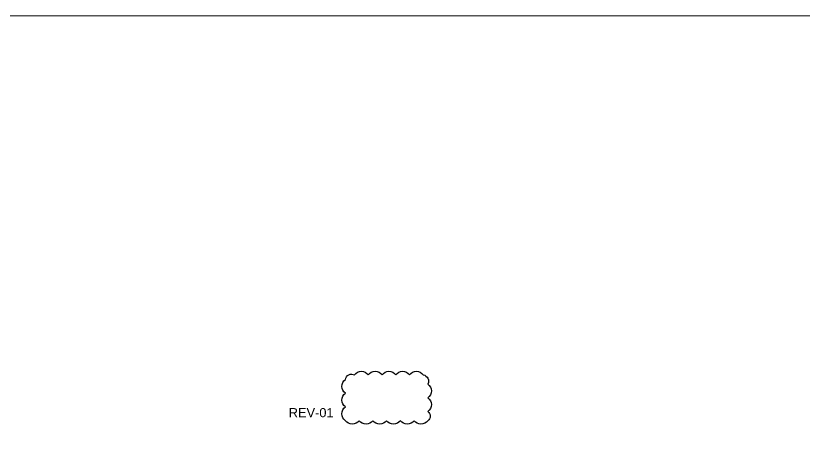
# Model space of a CAD drawing. Header units: inches. Extents: x -12478 to 399182, y -16583 to 525552.
# Drawn here: x 52283 to 69507, y 39676 to 49213 of the extents above; entities that cross this region are included whole.
import ezdxf

# ---------------------------------------------------------------- set-up
doc = ezdxf.new("R2010")
doc.units = ezdxf.units.IN
doc.header["$LTSCALE"] = 1000
doc.header["$MEASUREMENT"] = 0
doc.layers.add('00-REV', color=10, linetype='Continuous')
doc.layers.add('Sanitaire', color=253, linetype='Continuous', lineweight=0)
doc.styles.get("Standard").update_dxf_attribs({"font": 'arial.ttf'})

msp = doc.modelspace()

# ---------------------------------------------------------------- linework, layer by layer
at = {"layer": '00-REV'}
msp.add_lwpolyline([(61284.3, 40365.6, -0.5205671), (60984.3, 40365.6, -0.5205671), (60684.3, 40365.6, -0.5205671), (60384.3, 40365.6, -0.5205671), (60084.3, 40365.6, -0.5205671), (59784.3, 40365.6, -0.5205671), (59484.3, 40365.6, -0.5205671), (59484.3, 40665.6, -0.5205671), (59484.3, 40965.6, -0.5205671), (59484.3, 41265.6, -0.5205671), (59684.3, 41365.6, -0.5205671), (59984.3, 41365.6, -0.5205671), (60284.3, 41365.6, -0.5205671), (60584.3, 41365.6, -0.5205671), (60884.3, 41365.6, -0.5205671), (61184.3, 41365.6, -0.5205671), (61284.3, 41165.6, -0.5205671), (61284.3, 40865.6, -0.5205671), (61284.3, 40565.6, -0.5205671)], format="xyb", close=True, dxfattribs=at)
at = {"layer": 'Sanitaire', "color": 1}
msp.add_lwpolyline([(9699.6, 49213.4), (87186.3, 49213.4), (87186.3, 30138.1), (9699.6, 30138.1)], close=True, dxfattribs=at)

# ---------------------------------------------------------------- texts
at = {"layer": '00-REV', "insert": (59225.4, 40640.3, 0), "char_height": 200, "attachment_point": 3, "rotation": 0.00042}
msp.add_mtext_dynamic_manual_height_columns('REV-01', width=751.698, gutter_width=1, heights=[0], dxfattribs=at)

doc.saveas('drawing.dxf')
